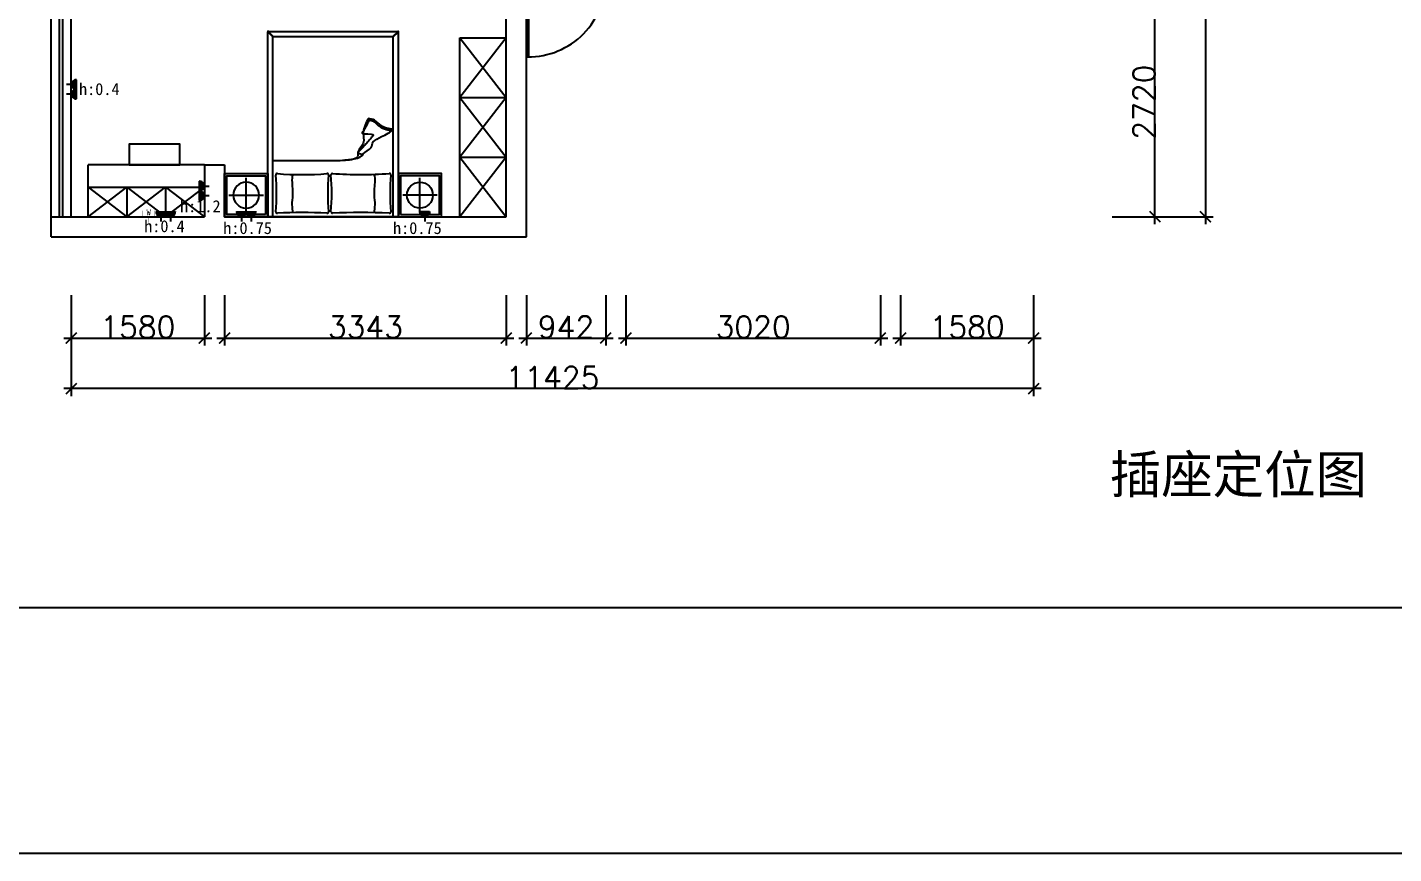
# Model space of a CAD drawing. Header units: millimetres. Extents: x -2231407 to 1513712, y -2704583 to 257.
# Drawn here: x 749138 to 765359, y -1362077 to -1352270 of the extents above; entities that cross this region are included whole.
import ezdxf

# ---------------------------------------------------------------- set-up
doc = ezdxf.new("R2010")
doc.units = ezdxf.units.MM
for name, color, linetype in [('3', 3, 'Continuous'), ('图例', 4, 'Continuous'), ('强电', 1, 'Continuous')]:
    doc.layers.add(name, color=color, linetype=linetype)
doc.styles.get("Standard").update_dxf_attribs({"font": 'txt', "bigfont": 'gbcbig.shx'})
doc.styles.add('宋体', font='', dxfattribs={"width": 3, "height": 100})
doc.styles.add('文字', font='')
doc.styles.add('长仿宋体', font='')
doc.styles.get('宋体').set_extended_font_data('SimSun')
doc.styles.get('文字').set_extended_font_data('SimSun')
doc.styles.get('长仿宋体').set_extended_font_data('ChangFangSong')
doc.dimstyles.new('ISO-25$0', dxfattribs={"dimscale": 0, "dimtxt": 60, "dimasz": 30, "dimexe": 15, "dimexo": 15, "dimtad": 1, "dimdec": 4, "dimlunit": 6, "dimtxsty": 'Standard', "dimblk": 'ARCHTICK', "dimblk1": 'ARCHTICK', "dimblk2": 'ARCHTICK', "dimsah": 1, "dimcen": 3, "dimdle": 3, "dimse2": 1, "dimsd2": 1, "dimadec": 0, "dimazin": 0, "dimtfac": 1, "dimtdec": 4, "dimtmove": 0, "dimatfit": 3, "dimldrblk": 'DOT', "dimfxl": 1, "dimtolj": 1, "dimtzin": 0, "dimarcsym": 0})

# ---------------------------------------------------------------- blocks, each defined once
blk = doc.blocks.new('A$C7D20469C')
at = {"color": 8}
for p, q in [((250, 450), (250, 50)), ((450, 250), (50, 250))]:
    blk.add_line(p, q, dxfattribs=at)
for points in [[(500, 0), (500, 500), (0, 500), (0, 0)], [(475, 25), (475, 475), (25, 475), (25, 25)]]:
    blk.add_lwpolyline(points, close=True, dxfattribs=at)
blk.add_circle((250, 250), 150, dxfattribs=at)
blk = doc.blocks.new('34t43t34t3')
at = {"color": 8}
for p, q in [((563040, -1330883), (563040, -1328687)), ((563100, -1328747), (563040, -1328687)), ((563045, -1328683), (564586, -1328683)), ((563105, -1328743), (563045, -1328683)), ((563100, -1328747), (563105, -1328743)), ((563100, -1330883), (563100, -1328747)), ((563105, -1328743), (564526, -1328743)), ((564526, -1328743), (564586, -1328683)), ((564530, -1328747), (564526, -1328743)), ((564530, -1328747), (564590, -1328687)), ((564530, -1330883), (564530, -1328747)), ((564590, -1330883), (564590, -1328687)), ((564590, -1330883, 0), (563040, -1330883, 0))]:
    blk.add_line(p, q, dxfattribs=at)
for centre, radius, start, end in [((563043, -1328685), 3, 44.9004, 225.0069), ((564588, -1328685), 3, 314.9931, 135.0996), ((563151, -1330386), 16.1, 75.7063, 187.4418), ((560857, -1330606), 2288, 354.5349, 5.4651), ((563448, -1326965), 3418, 265.076, 274.924), ((563746, -1330386), 16.1, 352.5582, 104.2937), ((566039, -1330606), 2288, 174.5349, 185.4651), ((563806, -1330385), 16.1, 75.7063, 187.4418), ((561512, -1330605), 2288, 354.5349, 5.4651), ((564144, -1325745), 4637, 265.8182, 274.1818), ((564486, -1330386), 16.1, 352.5582, 104.2937), ((567008, -1330606), 2516, 175.0304, 184.9696), ((563151, -1330826), 16.1, 172.5582, 284.2937), ((563448, -1336350), 5517, 86.9519, 93.0481), ((563746, -1330826), 16.1, 255.7063, 7.4418), ((563806, -1330825), 16.1, 172.5582, 284.2937), ((564144, -1338321), 7488, 87.4116, 92.5884), ((564486, -1330826), 16.1, 255.7063, 7.4418)]:
    blk.add_arc(centre, radius, start, end, dxfattribs=at)
for points, knots in [([(564232, -1329717), (564205, -1329771), (564152, -1329877), (564200, -1329996), (564106, -1330100), (564112, -1330173), (564088, -1330200), (563956, -1330211)], [0, 0, 0, 0, 183.123786, 351.251627, 469.436762, 603.05833, 703.77943, 703.77943, 703.77943, 703.77943]), ([(564243, -1329739), (564236, -1329752), (564228, -1329769), (564209, -1329805), (564199, -1329825), (564183, -1329851), (564179, -1329859), (564170, -1329873), (564166, -1329880), (564158, -1329891), (564154, -1329896), (564298, -1329906), (564294, -1329911), (564284, -1329925), (564276, -1329935), (564254, -1329963), (564239, -1329981), (564218, -1330005), (564213, -1330011), (564204, -1330021), (564201, -1330024), (564195, -1330030), (564192, -1330034), (564184, -1330044), (564178, -1330050), (564160, -1330069), (564148, -1330082), (564128, -1330101), (564122, -1330107), (564108, -1330120), (564101, -1330126), (564180, -1330144), (564165, -1330155), (564144, -1330169), (564138, -1330173), (564131, -1330177), (564130, -1330178), (564129, -1330179)], [11.446693, 11.446693, 11.446693, 11.446693, 66.20458, 66.20458, 132.409159, 132.409159, 157.738839, 157.738839, 181.269338, 181.269338, 198.679267, 198.679267, 216.089197, 216.089197, 250.909056, 250.909056, 320.548774, 320.548774, 345.827712, 345.827712, 358.848719, 358.848719, 371.869725, 371.869725, 397.911737, 397.911737, 449.995762, 449.995762, 476.701855, 476.701855, 503.407948, 503.407948, 556.820133, 556.820133, 576.394027, 576.394027, 580.819388, 580.819388, 580.819388, 580.819388]), ([(564530, -1329847), (564479, -1329839), (564393, -1329825), (564319, -1329732), (564259, -1329721), (564232, -1329717)], [0, 0, 0, 0, 150.204704, 251.768605, 330.790219, 330.790219, 330.790219, 330.790219]), ([(564510, -1329864), (564510, -1329864), (564510, -1329864), (564490, -1329860), (564477, -1329858), (564452, -1329852), (564440, -1329849), (564418, -1329841), (564409, -1329837), (564397, -1329831), (564393, -1329829), (564387, -1329825), (564384, -1329824), (564380, -1329821), (564379, -1329820), (564376, -1329818), (564374, -1329817), (564372, -1329816), (564371, -1329815), (564367, -1329812), (564365, -1329810), (564358, -1329805), (564354, -1329801), (564345, -1329793), (564341, -1329789), (564333, -1329782), (564329, -1329778), (564321, -1329772), (564317, -1329768), (564309, -1329763), (564305, -1329760), (564301, -1329757), (564300, -1329757), (564297, -1329755), (564296, -1329755), (564294, -1329754), (564293, -1329753), (564289, -1329751), (564287, -1329750), (564279, -1329747), (564273, -1329746), (564261, -1329743), (564255, -1329741), (564246, -1329740), (564245, -1329739), (564243, -1329739)], [0, 0, 0, 0, 24.319537, 24.319537, 60.416536, 60.416536, 96.513536, 96.513536, 124.132877, 124.132877, 135.417576, 135.417576, 143.707623, 143.707623, 148.705619, 148.705619, 152.813805, 152.813805, 156.921991, 156.921991, 165.138364, 165.138364, 181.57111, 181.57111, 198.003855, 198.003855, 214.4366, 214.4366, 230.869346, 230.869346, 247.302091, 247.302091, 251.381041, 251.381041, 256.076136, 256.076136, 260.771232, 260.771232, 270.161424, 270.161424, 290.550085, 290.550085, 310.938746, 310.938746, 316.14782, 316.14782, 316.14782, 316.14782]), ([(563100, -1330215), (563504, -1330215), (563819, -1330215), (563954, -1330213), (564072, -1330198), (564152, -1330172), (564164, -1330130), (564289, -1330069), (564270, -1329994), (564375, -1329936), (564469, -1329899), (564511, -1329863), (564530, -1329847)], [96.646583, 96.646583, 96.646583, 96.646583, 862.076778, 918.615066, 991.086884, 1068.140151, 1171.141488, 1349.581713, 1485.494659, 1623.483177, 1710.544261, 1786.221499, 1786.221499, 1786.221499, 1786.221499]), ([(563336, -1330379), (563334, -1330387), (563318, -1330458), (563345, -1330572), (563324, -1330708), (563328, -1330789), (563335, -1330829), (563336, -1330836)], [0, 0, 0, 0, 24.551262, 217.459975, 337.028895, 437.217911, 458.216546, 458.216546, 458.216546, 458.216546]), ([(564301, -1330379), (564303, -1330387), (564319, -1330458), (564291, -1330572), (564313, -1330708), (564308, -1330789), (564302, -1330829), (564301, -1330836)], [0, 0, 0, 0, 24.551262, 217.459975, 337.028895, 437.217911, 458.216546, 458.216546, 458.216546, 458.216546])]:
    blk.add_open_spline(points, degree=3, knots=knots, dxfattribs=at)
at = {"layer": '3', "color": 1, "yscale": 1.026, "zscale": 1.026}
for p, xscale, rotation in [((563040, -1330370), -1.026, 90), ((564590, -1330370), 1.026, 270)]:
    blk.add_blockref('A$C7D20469C', p, dxfattribs=dict(at, xscale=xscale, rotation=rotation))
blk = doc.blocks.new('_ArchTick')
at = {"color": 0, "linetype": 'ByBlock', "const_width": 0.15}
blk.add_lwpolyline([(-0.5, -0.5), (0.5, 0.5)], dxfattribs=at)
blk = doc.blocks.new('*D367')
at = {"color": 250, "lineweight": -2}
for p, q in [((749660, -1355448), (749660, -1356048)), ((751240, -1355448), (751240, -1356048)), ((749570, -1355958), (751330, -1355958))]:
    blk.add_line(p, q, dxfattribs=at)
at = {"layer": 'Defpoints', "color": 0}
for p in [(749660, -1355358), (751240, -1355358), (751240, -1355958)]:
    blk.add_point(p, dxfattribs=at)
at = {"color": 250, "lineweight": -2, "xscale": 130, "yscale": 130, "zscale": 130, "rotation": 180}
blk.add_blockref('_ArchTick', (749660, -1355958), dxfattribs=at)
at = {"color": 250, "lineweight": -2, "xscale": 130, "yscale": 130, "zscale": 130}
blk.add_blockref('_ArchTick', (751240, -1355958), dxfattribs=at)
at = {"color": 0, "insert": (750450, -1355827), "char_height": 260, "attachment_point": 5}
blk.add_mtext('1580', dxfattribs=at)
blk = doc.blocks.new('*D368')
at = {"color": 250, "lineweight": -2}
for p, q in [((751480, -1355448), (751480, -1356048)), ((754823, -1355448), (754823, -1356048)), ((751390, -1355958), (754913, -1355958))]:
    blk.add_line(p, q, dxfattribs=at)
at = {"layer": 'Defpoints', "color": 0}
for p in [(751480, -1355358), (754823, -1355358), (754823, -1355958)]:
    blk.add_point(p, dxfattribs=at)
at = {"color": 250, "lineweight": -2, "xscale": 130, "yscale": 130, "zscale": 130, "rotation": 180}
blk.add_blockref('_ArchTick', (751480, -1355958), dxfattribs=at)
at = {"color": 250, "lineweight": -2, "xscale": 130, "yscale": 130, "zscale": 130}
blk.add_blockref('_ArchTick', (754823, -1355958), dxfattribs=at)
at = {"color": 0, "insert": (753152, -1355827), "char_height": 260, "attachment_point": 5}
blk.add_mtext('3343', dxfattribs=at)
blk = doc.blocks.new('*D369')
at = {"color": 250, "lineweight": -2}
for p, q in [((755063, -1355448), (755063, -1356048)), ((756005, -1355448), (756005, -1356048)), ((754973, -1355958), (756095, -1355958))]:
    blk.add_line(p, q, dxfattribs=at)
at = {"layer": 'Defpoints', "color": 0}
for p in [(755063, -1355358), (756005, -1355358), (756005, -1355958)]:
    blk.add_point(p, dxfattribs=at)
at = {"color": 250, "lineweight": -2, "xscale": 130, "yscale": 130, "zscale": 130, "rotation": 180}
blk.add_blockref('_ArchTick', (755063, -1355958), dxfattribs=at)
at = {"color": 250, "lineweight": -2, "xscale": 130, "yscale": 130, "zscale": 130}
blk.add_blockref('_ArchTick', (756005, -1355958), dxfattribs=at)
at = {"color": 0, "insert": (755534, -1355827), "char_height": 260, "attachment_point": 5}
blk.add_mtext('942', dxfattribs=at)
blk = doc.blocks.new('*D370')
at = {"color": 250, "lineweight": -2}
for p, q in [((756245, -1355448), (756245, -1356048)), ((759265, -1355448), (759265, -1356048)), ((756155, -1355958), (759355, -1355958))]:
    blk.add_line(p, q, dxfattribs=at)
at = {"layer": 'Defpoints', "color": 0}
for p in [(756245, -1355358), (759265, -1355358), (759265, -1355958)]:
    blk.add_point(p, dxfattribs=at)
at = {"color": 250, "lineweight": -2, "xscale": 130, "yscale": 130, "zscale": 130, "rotation": 180}
blk.add_blockref('_ArchTick', (756245, -1355958), dxfattribs=at)
at = {"color": 250, "lineweight": -2, "xscale": 130, "yscale": 130, "zscale": 130}
blk.add_blockref('_ArchTick', (759265, -1355958), dxfattribs=at)
at = {"color": 0, "insert": (757755, -1355827), "char_height": 260, "attachment_point": 5}
blk.add_mtext('3020', dxfattribs=at)
blk = doc.blocks.new('*D371')
at = {"color": 250, "lineweight": -2}
for p, q in [((759505, -1355448), (759505, -1356048)), ((761085, -1355448), (761085, -1356048)), ((759415, -1355958), (761175, -1355958))]:
    blk.add_line(p, q, dxfattribs=at)
at = {"layer": 'Defpoints', "color": 0}
for p in [(759505, -1355358), (761085, -1355358), (761085, -1355958)]:
    blk.add_point(p, dxfattribs=at)
at = {"color": 250, "lineweight": -2, "xscale": 130, "yscale": 130, "zscale": 130, "rotation": 180}
blk.add_blockref('_ArchTick', (759505, -1355958), dxfattribs=at)
at = {"color": 250, "lineweight": -2, "xscale": 130, "yscale": 130, "zscale": 130}
blk.add_blockref('_ArchTick', (761085, -1355958), dxfattribs=at)
at = {"color": 0, "insert": (760295, -1355827), "char_height": 260, "attachment_point": 5}
blk.add_mtext('1580', dxfattribs=at)
blk = doc.blocks.new('*D372')
at = {"color": 250, "lineweight": -2}
for p, q in [((749660, -1356048), (749660, -1356648)), ((761085, -1356048), (761085, -1356648)), ((761175, -1356558), (749570, -1356558))]:
    blk.add_line(p, q, dxfattribs=at)
at = {"layer": 'Defpoints', "color": 0}
for p in [(749660, -1355958), (761085, -1355958), (749660, -1356558)]:
    blk.add_point(p, dxfattribs=at)
at = {"color": 250, "lineweight": -2, "xscale": 130, "yscale": 130, "zscale": 130, "rotation": 180}
blk.add_blockref('_ArchTick', (749660, -1356558), dxfattribs=at)
at = {"color": 250, "lineweight": -2, "xscale": 130, "yscale": 130, "zscale": 130}
blk.add_blockref('_ArchTick', (761085, -1356558), dxfattribs=at)
at = {"color": 0, "insert": (755373, -1356427), "char_height": 260, "attachment_point": 5}
blk.add_mtext('11425', dxfattribs=at)
blk = doc.blocks.new('*D384')
at = {"color": 250, "lineweight": -2}
for p, q in [((762015, -1351798), (762615, -1351798)), ((762525, -1354608), (762525, -1351708)), ((762015, -1354518), (762615, -1354518))]:
    blk.add_line(p, q, dxfattribs=at)
at = {"layer": 'Defpoints', "color": 0}
for p in [(761925, -1351798), (762525, -1351798), (761925, -1354518)]:
    blk.add_point(p, dxfattribs=at)
at = {"color": 250, "lineweight": -2, "xscale": 130, "yscale": 130, "zscale": 130}
for p, rotation in [((762525, -1351798), 90), ((762525, -1354518), 270)]:
    blk.add_blockref('_ArchTick', p, dxfattribs=dict(at, rotation=rotation))
at = {"color": 0, "insert": (762395, -1353158), "char_height": 260, "attachment_point": 5, "rotation": 90}
blk.add_mtext('2720', dxfattribs=at)
blk = doc.blocks.new('*D388')
at = {"color": 250, "lineweight": -2}
for p, q in [((762615, -1342376), (763215, -1342376)), ((763125, -1342286), (763125, -1354608)), ((762615, -1354518), (763215, -1354518))]:
    blk.add_line(p, q, dxfattribs=at)
at = {"layer": 'Defpoints', "color": 0}
for p in [(762525, -1342376), (762525, -1354518), (763125, -1354518)]:
    blk.add_point(p, dxfattribs=at)
at = {"color": 250, "lineweight": -2, "xscale": 130, "yscale": 130, "zscale": 130}
for p, rotation in [((763125, -1342376), 90), ((763125, -1354518), 270)]:
    blk.add_blockref('_ArchTick', p, dxfattribs=dict(at, rotation=rotation))
at = {"color": 0, "insert": (762995, -1348447), "char_height": 260, "attachment_point": 5, "rotation": 90}
blk.add_mtext('12142', dxfattribs=at)
blk = doc.blocks.new('五孔插座')
at = {"layer": '强电'}
h = blk.add_hatch(color=256, dxfattribs=at)
edge = h.paths.add_edge_path()
edge.add_ellipse((-2429131, -177746), major_axis=(-65.2, -65.2), ratio=1, start_angle=135, end_angle=315)
edge.add_line((-2429223, -177746), (-2429223, -177746))
edge.add_line((-2429223, -177746), (-2429039, -177746))
for p, q in [((-2429131, -177654), (-2429131, -177561)), ((-2429039, -177654), (-2429223, -177654)), ((-2429223, -177746), (-2429039, -177746)), ((-2429223, -177755), (-2429223, -177746)), ((-2429039, -177755), (-2429039, -177746))]:
    blk.add_line(p, q, dxfattribs=at)
at = {"layer": '强电', "extrusion": (0, 0, -1)}
blk.add_ellipse((-2429131, -177746), major_axis=(-65.2, -65.2), ratio=1, start_param=0.785398, end_param=3.926991, dxfattribs=at)
blk = doc.blocks.new('yfjhjl')
at = {"color": 1, "const_width": 9.6}
for points in [[(229609, 23223), (229609, 23103), (229849, 23103), (229849, 23223)], [(229729, 23103), (229729, 22983)]]:
    blk.add_lwpolyline(points, dxfattribs=at)
at = {"color": 1, "style": '宋体'}
blk.add_text('W', height=120, dxfattribs=at).set_placement((229686, 23128))

msp = doc.modelspace()

# ---------------------------------------------------------------- linework, layer by layer
at = {"color": 8}
for p, q in [((755062.84183, -1354757.94222), (755062.84183, -1351252.94222)), ((749420.32054, -1354517.94222), (749420.32054, -1351492.94222)), ((749520.32054, -1354517.94222), (749520.32054, -1351492.94222)), ((749560.32054, -1354517.94222), (749560.32054, -1351492.94222)), ((749660.32054, -1354517.94222), (749660.32054, -1351492.94222)), ((754822.84183, -1354517.94222), (754822.84183, -1351492.94222)), ((754272.84183, -1354517.94222), (754272.84183, -1352392.94222)), ((754272.84183, -1352392.94222), (754822.84183, -1352392.94222)), ((754272.84183, -1353101.27555), (754822.84183, -1353101.27555)), ((749860.32054, -1354517.94222), (749860.32054, -1353902.94222)), ((751240.32054, -1353902.94222), (749860.32054, -1353902.94222)), ((751240.32054, -1353902.94222), (751480.32054, -1353902.94222)), ((751240.32054, -1353902.94222), (751240.32054, -1354517.94222)), ((751480.32054, -1353902.94222), (751480.32054, -1354517.94222)), ((754272.84183, -1353809.60888), (754822.84183, -1353809.60888)), ((749860.32054, -1354167.94222), (751240.32054, -1354167.94222)), ((750320.32054, -1354167.94222), (750320.32054, -1354517.94222)), ((750780.32054, -1354167.94222), (750780.32054, -1354517.94222)), ((749420.32054, -1354517.94222), (751240.32054, -1354517.94222)), ((749420.32054, -1354757.94222), (749420.32054, -1354517.94222)), ((751480.32054, -1354517.94222), (754822.84183, -1354517.94222)), ((749420.32054, -1354757.94222), (755062.84183, -1354757.94222))]:
    msp.add_line(p, q, dxfattribs=at)
at = {"color": 7, "ltscale": 3}
for points in [[(492680.32561, -1335959.26675), (818565.58796, -1335959.26675), (818565.58796, -1362077.18379), (492680.32561, -1362077.18379)], [(745020.32054, -1337735.94222), (765725.32054, -1337735.94222), (765725.32054, -1359157.94222), (745020.32054, -1359157.94222)]]:
    msp.add_lwpolyline(points, close=True, dxfattribs=at)
at = {"color": 8}
for points in [[(755092.84183, -1351677.94222), (755062.84183, -1351677.94222), (755062.84183, -1352620.42092), (755092.84183, -1352620.42092)], [(750349.24531, -1353902.94222), (750947.19251, -1353902.94222), (750947.19251, -1353658.23856), (750349.24531, -1353658.23856)]]:
    msp.add_lwpolyline(points, close=True, dxfattribs=at)
for points in [[(754272.84183, -1352392.94222), (754822.84183, -1353101.27555), (754272.84183, -1353809.60888), (754822.84183, -1354517.94222)], [(754822.84183, -1352392.94222), (754272.84183, -1353101.27555), (754822.84183, -1353809.60888), (754272.84183, -1354517.94222)], [(749860.32054, -1354167.94222), (750320.32054, -1354517.94222), (750780.32054, -1354167.94222), (751240.32054, -1354517.94222)], [(749860.32054, -1354517.94222), (750320.32054, -1354167.94222), (750780.32054, -1354517.94222), (751240.32054, -1354167.94222)]]:
    msp.add_lwpolyline(points, dxfattribs=at)
msp.add_arc((755085.34183, -1351700.20348), 920.248, 269.533035546, 1.386149304, dxfattribs=at)

# ---------------------------------------------------------------- block references
msp.add_blockref('34t43t34t3', (188952.93844, -23634.81385), dxfattribs=at)
at = {"color": 3, "xscale": 0.5960957183269784, "yscale": 0.5960957184899598, "zscale": 0.5960957183999994}
msp.add_blockref('yfjhjl', (613639.62968, -1368289.36127), dxfattribs=at)
at = {"layer": '图例', "lineweight": -3, "yscale": 0.6174630000425968, "zscale": 0.6174630000000002}
for p, xscale, rotation in [((639952.39372, -2852846.18992), -0.6174629999686039, 89.9994884421663), ((639952.39321, -2852959.97292), -0.6174629999686039, 89.9994884421663), ((860948.2471, 145630.30112), -0.6174629999686039, 269.9994884421663), ((860948.2476, 145744.08411), -0.6174629999686039, 269.9994884421663), ((2250621.06387, -1464225.86878), -0.6174629999686039, 179.9994884421663), ((2250734.84687, -1464225.86928), -0.6174629999686039, 179.9994884421663), ((2251577.56768, -1464225.86928), -0.6174629999686039, 179.9994884421663), ((2251691.35068, -1464225.86979), -0.6174629999686039, 179.9994884421663), ((-746040.92724, -1464225.86928), 0.6174629999686039, 180.0005115578337)]:
    msp.add_blockref('五孔插座', p, dxfattribs=dict(at, xscale=xscale, rotation=rotation))

# ---------------------------------------------------------------- texts
at = {"insert": (761988.44412, -1357351.3862), "char_height": 447.8976, "attachment_point": 1, "style": '文字'}
msp.add_mtext_dynamic_manual_height_columns('插座定位图', width=3430.1309059, gutter_width=1000, heights=[0], dxfattribs=at)
at = {"layer": '图例', "color": 4, "char_height": 141.75, "width": 1263.1145985, "attachment_point": 4, "style": '长仿宋体'}
for s, insert in [('{\\fSimSun|b0|i0|c134|p2;h:0.4}', (749751.61245, -1353003.77124)), ('{\\fSimSun|b0|i0|c134|p2;h:1.2}', (750950.92263, -1354394.3805)), ('{\\fSimSun|b0|i0|c134|p2;h:0.4}', (750524.89251, -1354631.25574)), ('{\\fSimSun|b0|i0|c134|p2;h:0.75}', (751463.68139, -1354653.2468)), ('{\\fSimSun|b0|i0|c134|p2;h:0.75}', (753478.99873, -1354653.2468))]:
    msp.add_mtext(s, dxfattribs=dict(at, insert=insert))

# ---------------------------------------------------------------- dimensions: what is measured, and where the dimension line sits
for base, p1, p2, picture, middle in [((763125.32054, -1354517.94222), (762525.32054, -1342375.94222), (762525.32054, -1354517.94222), '*D388', (762994.69554, -1348446.94222)), ((762525.32054, -1351797.94222), (761925.32054, -1354517.94222), (761925.32054, -1351797.94222), '*D384', (762394.69554, -1353157.94222))]:
    dim = msp.add_linear_dim(base=base, p1=p1, p2=p2, angle=90, dimstyle='ISO-25$0', override={"dimscale": 1, "dimtxt": 260, "dimasz": 130, "dimexe": 90, "dimexo": 90, "dimdec": 0, "dimlunit": 2, "dimsah": 0, "dimcen": 2.5, "dimdle": 90, "dimse2": 0, "dimsd2": 0, "dimtdec": 0, "dimldrblk": 'ArchTick', "dimtolj": 0, "dimtzin": 8})
    dim.commit()
    dim.dimension.update_dxf_attribs({"geometry": picture, "text_midpoint": middle})
for base, p1, p2, picture, middle in [((751240.32054, -1355957.94222), (749660.32054, -1355357.94222), (751240.32054, -1355357.94222), '*D367', (750450.32054, -1355827.31722)), ((754822.84183, -1355957.94222), (751480.32054, -1355357.94222), (754822.84183, -1355357.94222), '*D368', (753151.58118, -1355827.31722)), ((756005.32054, -1355957.94222), (755062.84183, -1355357.94222), (756005.32054, -1355357.94222), '*D369', (755534.08118, -1355827.31722)), ((759265.32054, -1355957.94222), (756245.32054, -1355357.94222), (759265.32054, -1355357.94222), '*D370', (757755.32054, -1355827.31722)), ((761085.32054, -1355957.94222), (759505.32054, -1355357.94222), (761085.32054, -1355357.94222), '*D371', (760295.32054, -1355827.31722)), ((749660.32054, -1356557.94222), (761085.32054, -1355957.94222), (749660.32054, -1355957.94222), '*D372', (755372.82054, -1356427.31722))]:
    dim = msp.add_linear_dim(base=base, p1=p1, p2=p2, dimstyle='ISO-25$0', override={"dimscale": 1, "dimtxt": 260, "dimasz": 130, "dimexe": 90, "dimexo": 90, "dimdec": 0, "dimlunit": 2, "dimsah": 0, "dimcen": 2.5, "dimdle": 90, "dimse2": 0, "dimsd2": 0, "dimtdec": 0, "dimldrblk": 'ArchTick', "dimtolj": 0, "dimtzin": 8})
    dim.commit()
    dim.dimension.update_dxf_attribs({"geometry": picture, "text_midpoint": middle})

doc.saveas('drawing.dxf')
